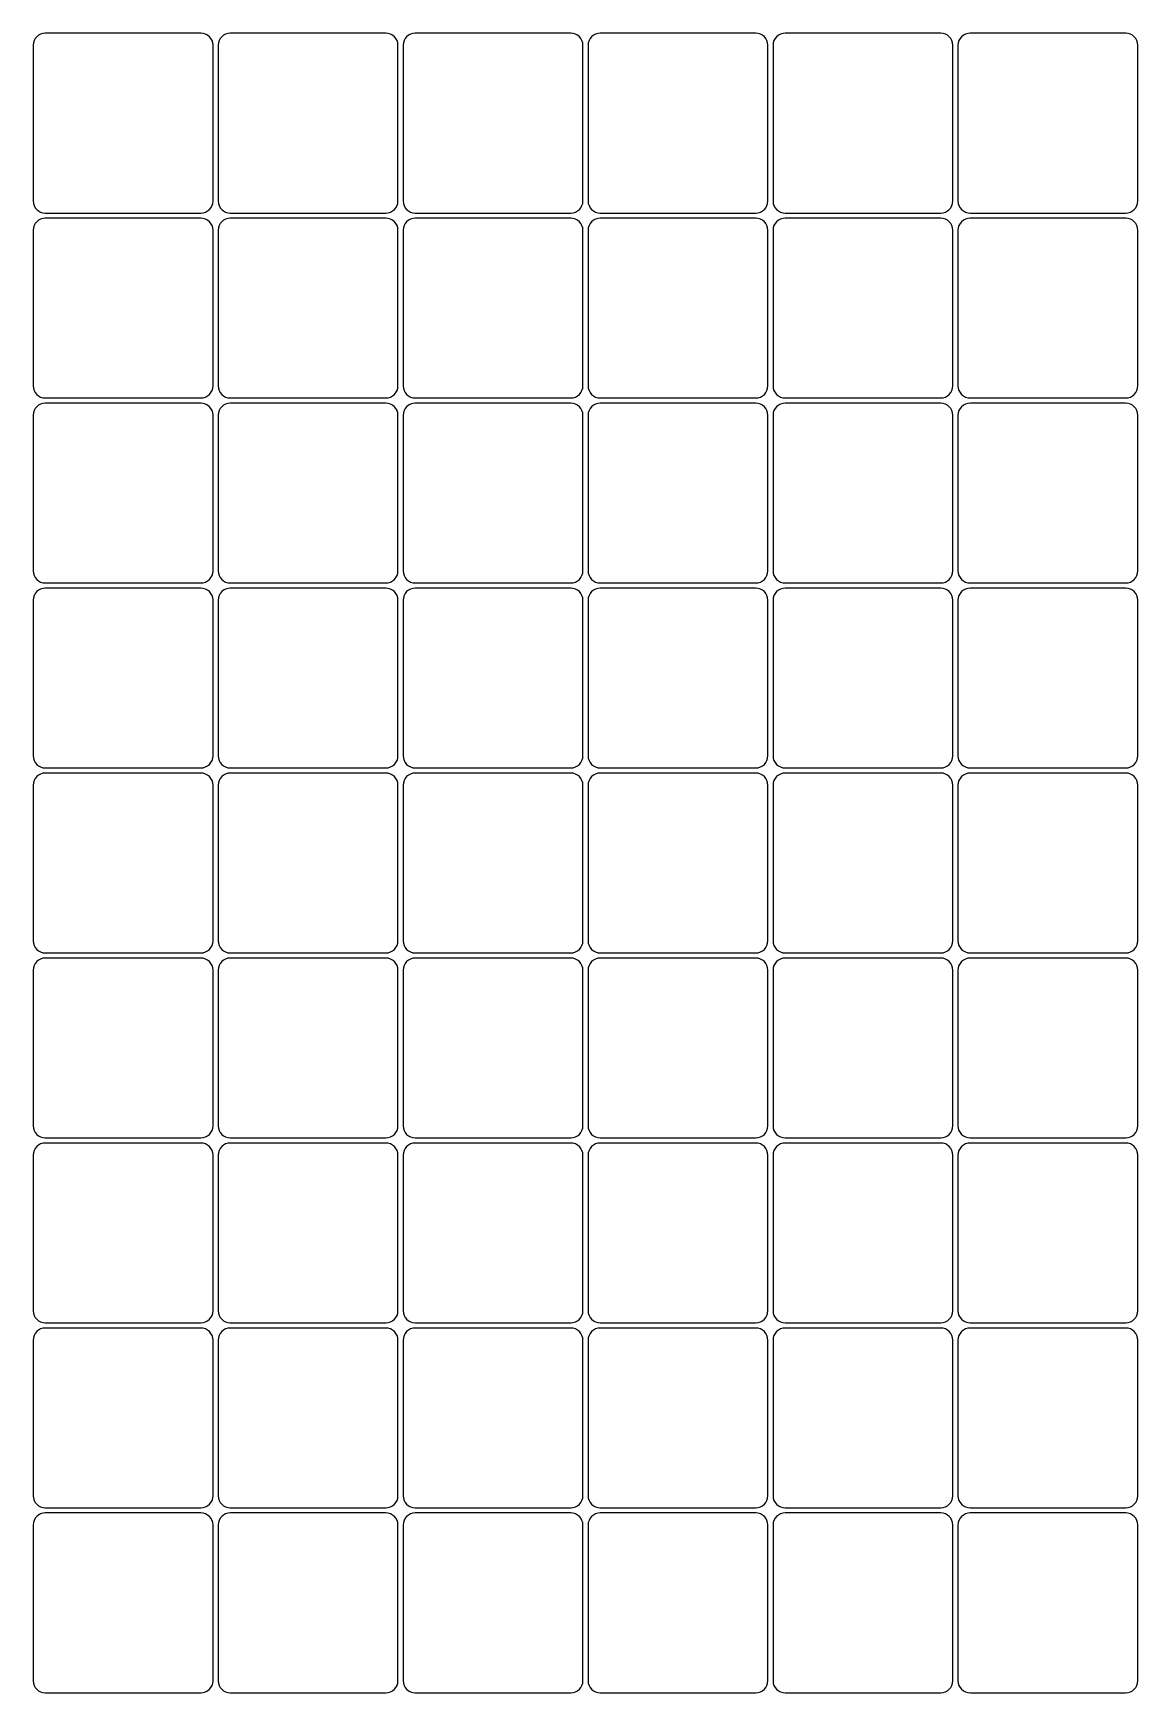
# Model space of a CAD drawing. Header units: inches. Extents: x 0.9 to 11.7, y -17.4 to -1.2.
import ezdxf

# ---------------------------------------------------------------- set-up
doc = ezdxf.new("R2010")
doc.units = ezdxf.units.IN

msp = doc.modelspace()

# ---------------------------------------------------------------- linework, layer by layer
for p, q in [((2.532, -1.2), (1.018, -1.2)), ((4.332, -1.2), (2.818, -1.2)), ((6.132, -1.2), (4.618, -1.2)), ((7.932, -1.2), (6.418, -1.2)), ((9.732, -1.2), (8.218, -1.2)), ((11.532, -1.2), (10.018, -1.2)), ((0.9, -1.318), (0.9, -2.832)), ((2.65, -2.832), (2.65, -1.318)), ((2.7, -1.318), (2.7, -2.832)), ((4.45, -2.832), (4.45, -1.318)), ((4.5, -1.318), (4.5, -2.832)), ((6.25, -2.832), (6.25, -1.318)), ((6.3, -1.318), (6.3, -2.832)), ((8.05, -2.832), (8.05, -1.318)), ((8.1, -1.318), (8.1, -2.832)), ((9.85, -2.832), (9.85, -1.318)), ((9.9, -1.318), (9.9, -2.832)), ((11.65, -2.832), (11.65, -1.318)), ((1.018, -2.95), (2.532, -2.95)), ((2.532, -3), (1.018, -3)), ((2.818, -2.95), (4.332, -2.95)), ((4.332, -3), (2.818, -3)), ((4.618, -2.95), (6.132, -2.95)), ((6.132, -3), (4.618, -3)), ((6.418, -2.95), (7.932, -2.95)), ((7.932, -3), (6.418, -3)), ((8.218, -2.95), (9.732, -2.95)), ((9.732, -3), (8.218, -3)), ((10.018, -2.95), (11.532, -2.95)), ((11.532, -3), (10.018, -3)), ((0.9, -3.118), (0.9, -4.632)), ((2.65, -4.632), (2.65, -3.118)), ((2.7, -3.118), (2.7, -4.632)), ((4.45, -4.632), (4.45, -3.118)), ((4.5, -3.118), (4.5, -4.632)), ((6.25, -4.632), (6.25, -3.118)), ((6.3, -3.118), (6.3, -4.632)), ((8.05, -4.632), (8.05, -3.118)), ((8.1, -3.118), (8.1, -4.632)), ((9.85, -4.632), (9.85, -3.118)), ((9.9, -3.118), (9.9, -4.632)), ((11.65, -4.632), (11.65, -3.118)), ((1.018, -4.75), (2.532, -4.75)), ((2.532, -4.8), (1.018, -4.8)), ((2.818, -4.75), (4.332, -4.75)), ((4.332, -4.8), (2.818, -4.8)), ((4.618, -4.75), (6.132, -4.75)), ((6.132, -4.8), (4.618, -4.8)), ((6.418, -4.75), (7.932, -4.75)), ((7.932, -4.8), (6.418, -4.8)), ((8.218, -4.75), (9.732, -4.75)), ((9.732, -4.8), (8.218, -4.8)), ((10.018, -4.75), (11.532, -4.75)), ((11.532, -4.8), (10.018, -4.8)), ((0.9, -4.918), (0.9, -6.432)), ((2.65, -6.432), (2.65, -4.918)), ((2.7, -4.918), (2.7, -6.432)), ((4.45, -6.432), (4.45, -4.918)), ((4.5, -4.918), (4.5, -6.432)), ((6.25, -6.432), (6.25, -4.918)), ((6.3, -4.918), (6.3, -6.432)), ((8.05, -6.432), (8.05, -4.918)), ((8.1, -4.918), (8.1, -6.432)), ((9.85, -6.432), (9.85, -4.918)), ((9.9, -4.918), (9.9, -6.432)), ((11.65, -6.432), (11.65, -4.918)), ((1.018, -6.55), (2.532, -6.55)), ((2.532, -6.6), (1.018, -6.6)), ((2.818, -6.55), (4.332, -6.55)), ((4.332, -6.6), (2.818, -6.6)), ((4.618, -6.55), (6.132, -6.55)), ((6.132, -6.6), (4.618, -6.6)), ((6.418, -6.55), (7.932, -6.55)), ((7.932, -6.6), (6.418, -6.6)), ((8.218, -6.55), (9.732, -6.55)), ((9.732, -6.6), (8.218, -6.6)), ((10.018, -6.55), (11.532, -6.55)), ((11.532, -6.6), (10.018, -6.6)), ((0.9, -6.718), (0.9, -8.232)), ((2.65, -8.232), (2.65, -6.718)), ((2.7, -6.718), (2.7, -8.232)), ((4.45, -8.232), (4.45, -6.718)), ((4.5, -6.718), (4.5, -8.232)), ((6.25, -8.232), (6.25, -6.718)), ((6.3, -6.718), (6.3, -8.232)), ((8.05, -8.232), (8.05, -6.718)), ((8.1, -6.718), (8.1, -8.232)), ((9.85, -8.232), (9.85, -6.718)), ((9.9, -6.718), (9.9, -8.232)), ((11.65, -8.232), (11.65, -6.718)), ((1.018, -8.35), (2.532, -8.35)), ((2.818, -8.35), (4.332, -8.35)), ((4.618, -8.35), (6.132, -8.35)), ((6.418, -8.35), (7.932, -8.35)), ((8.218, -8.35), (9.732, -8.35)), ((10.018, -8.35), (11.532, -8.35)), ((0.9, -8.518), (0.9, -10.032)), ((2.532, -8.4), (1.018, -8.4)), ((2.65, -10.032), (2.65, -8.518)), ((2.7, -8.518), (2.7, -10.032)), ((4.332, -8.4), (2.818, -8.4)), ((4.45, -10.032), (4.45, -8.518)), ((4.5, -8.518), (4.5, -10.032)), ((6.132, -8.4), (4.618, -8.4)), ((6.25, -10.032), (6.25, -8.518)), ((6.3, -8.518), (6.3, -10.032)), ((7.932, -8.4), (6.418, -8.4)), ((8.05, -10.032), (8.05, -8.518)), ((8.1, -8.518), (8.1, -10.032)), ((9.732, -8.4), (8.218, -8.4)), ((9.85, -10.032), (9.85, -8.518)), ((9.9, -8.518), (9.9, -10.032)), ((11.532, -8.4), (10.018, -8.4)), ((11.65, -10.032), (11.65, -8.518)), ((1.018, -10.15), (2.532, -10.15)), ((2.818, -10.15), (4.332, -10.15)), ((4.618, -10.15), (6.132, -10.15)), ((6.418, -10.15), (7.932, -10.15)), ((8.218, -10.15), (9.732, -10.15)), ((10.018, -10.15), (11.532, -10.15)), ((0.9, -10.318), (0.9, -11.832)), ((2.532, -10.2), (1.018, -10.2)), ((2.65, -11.832), (2.65, -10.318)), ((2.7, -10.318), (2.7, -11.832)), ((4.332, -10.2), (2.818, -10.2)), ((4.45, -11.832), (4.45, -10.318)), ((4.5, -10.318), (4.5, -11.832)), ((6.132, -10.2), (4.618, -10.2)), ((6.25, -11.832), (6.25, -10.318)), ((6.3, -10.318), (6.3, -11.832)), ((7.932, -10.2), (6.418, -10.2)), ((8.05, -11.832), (8.05, -10.318)), ((8.1, -10.318), (8.1, -11.832)), ((9.732, -10.2), (8.218, -10.2)), ((9.85, -11.832), (9.85, -10.318)), ((9.9, -10.318), (9.9, -11.832)), ((11.532, -10.2), (10.018, -10.2)), ((11.65, -11.832), (11.65, -10.318)), ((1.018, -11.95), (2.532, -11.95)), ((2.818, -11.95), (4.332, -11.95)), ((4.618, -11.95), (6.132, -11.95)), ((6.418, -11.95), (7.932, -11.95)), ((8.218, -11.95), (9.732, -11.95)), ((10.018, -11.95), (11.532, -11.95)), ((2.532, -12), (1.018, -12)), ((4.332, -12), (2.818, -12)), ((6.132, -12), (4.618, -12)), ((7.932, -12), (6.418, -12)), ((9.732, -12), (8.218, -12)), ((11.532, -12), (10.018, -12)), ((0.9, -12.118), (0.9, -13.632)), ((2.65, -13.632), (2.65, -12.118)), ((2.7, -12.118), (2.7, -13.632)), ((4.45, -13.632), (4.45, -12.118)), ((4.5, -12.118), (4.5, -13.632)), ((6.25, -13.632), (6.25, -12.118)), ((6.3, -12.118), (6.3, -13.632)), ((8.05, -13.632), (8.05, -12.118)), ((8.1, -12.118), (8.1, -13.632)), ((9.85, -13.632), (9.85, -12.118)), ((9.9, -12.118), (9.9, -13.632)), ((11.65, -13.632), (11.65, -12.118)), ((1.018, -13.75), (2.532, -13.75)), ((2.532, -13.8), (1.018, -13.8)), ((2.818, -13.75), (4.332, -13.75)), ((4.332, -13.8), (2.818, -13.8)), ((4.618, -13.75), (6.132, -13.75)), ((6.132, -13.8), (4.618, -13.8)), ((6.418, -13.75), (7.932, -13.75)), ((7.932, -13.8), (6.418, -13.8)), ((8.218, -13.75), (9.732, -13.75)), ((9.732, -13.8), (8.218, -13.8)), ((10.018, -13.75), (11.532, -13.75)), ((11.532, -13.8), (10.018, -13.8)), ((0.9, -13.918), (0.9, -15.432)), ((2.65, -15.432), (2.65, -13.918)), ((2.7, -13.918), (2.7, -15.432)), ((4.45, -15.432), (4.45, -13.918)), ((4.5, -13.918), (4.5, -15.432)), ((6.25, -15.432), (6.25, -13.918)), ((6.3, -13.918), (6.3, -15.432)), ((8.05, -15.432), (8.05, -13.918)), ((8.1, -13.918), (8.1, -15.432)), ((9.85, -15.432), (9.85, -13.918)), ((9.9, -13.918), (9.9, -15.432)), ((11.65, -15.432), (11.65, -13.918)), ((1.018, -15.55), (2.532, -15.55)), ((2.532, -15.6), (1.018, -15.6)), ((2.818, -15.55), (4.332, -15.55)), ((4.332, -15.6), (2.818, -15.6)), ((4.618, -15.55), (6.132, -15.55)), ((6.132, -15.6), (4.618, -15.6)), ((6.418, -15.55), (7.932, -15.55)), ((7.932, -15.6), (6.418, -15.6)), ((8.218, -15.55), (9.732, -15.55)), ((9.732, -15.6), (8.218, -15.6)), ((10.018, -15.55), (11.532, -15.55)), ((11.532, -15.6), (10.018, -15.6)), ((0.9, -15.718), (0.9, -17.232)), ((2.65, -17.232), (2.65, -15.718)), ((2.7, -15.718), (2.7, -17.232)), ((4.45, -17.232), (4.45, -15.718)), ((4.5, -15.718), (4.5, -17.232)), ((6.25, -17.232), (6.25, -15.718)), ((6.3, -15.718), (6.3, -17.232)), ((8.05, -17.232), (8.05, -15.718)), ((8.1, -15.718), (8.1, -17.232)), ((9.85, -17.232), (9.85, -15.718)), ((9.9, -15.718), (9.9, -17.232)), ((11.65, -17.232), (11.65, -15.718)), ((1.018, -17.35), (2.532, -17.35)), ((2.818, -17.35), (4.332, -17.35)), ((4.618, -17.35), (6.132, -17.35)), ((6.418, -17.35), (7.932, -17.35)), ((8.218, -17.35), (9.732, -17.35)), ((10.018, -17.35), (11.532, -17.35))]:
    msp.add_line(p, q)
for centre, start, end in [((1.018, -1.318), 90, 180), ((2.532, -1.318), 0, 90), ((2.818, -1.318), 90, 180), ((4.332, -1.318), 0, 90), ((4.618, -1.318), 90, 180), ((6.132, -1.318), 0, 90), ((6.418, -1.318), 90, 180), ((7.932, -1.318), 0, 90), ((8.218, -1.318), 90, 180), ((9.732, -1.318), 0, 90), ((10.018, -1.318), 90, 180), ((11.532, -1.318), 0, 90), ((1.018, -2.832), 180, 270), ((2.532, -2.832), 270, 360), ((2.818, -2.832), 180, 270), ((4.332, -2.832), 270, 360), ((4.618, -2.832), 180, 270), ((6.132, -2.832), 270, 360), ((6.418, -2.832), 180, 270), ((7.932, -2.832), 270, 360), ((8.218, -2.832), 180, 270), ((9.732, -2.832), 270, 360), ((10.018, -2.832), 180, 270), ((11.532, -2.832), 270, 360), ((1.018, -3.118), 90, 180), ((2.532, -3.118), 0, 90), ((2.818, -3.118), 90, 180), ((4.332, -3.118), 0, 90), ((4.618, -3.118), 90, 180), ((6.132, -3.118), 0, 90), ((6.418, -3.118), 90, 180), ((7.932, -3.118), 0, 90), ((8.218, -3.118), 90, 180), ((9.732, -3.118), 0, 90), ((10.018, -3.118), 90, 180), ((11.532, -3.118), 0, 90), ((1.018, -4.632), 180, 270), ((2.532, -4.632), 270, 360), ((2.818, -4.632), 180, 270), ((4.332, -4.632), 270, 360), ((4.618, -4.632), 180, 270), ((6.132, -4.632), 270, 360), ((6.418, -4.632), 180, 270), ((7.932, -4.632), 270, 360), ((8.218, -4.632), 180, 270), ((9.732, -4.632), 270, 360), ((10.018, -4.632), 180, 270), ((11.532, -4.632), 270, 360), ((1.018, -4.918), 90, 180), ((2.532, -4.918), 0, 90), ((2.818, -4.918), 90, 180), ((4.332, -4.918), 0, 90), ((4.618, -4.918), 90, 180), ((6.132, -4.918), 0, 90), ((6.418, -4.918), 90, 180), ((7.932, -4.918), 0, 90), ((8.218, -4.918), 90, 180), ((9.732, -4.918), 0, 90), ((10.018, -4.918), 90, 180), ((11.532, -4.918), 0, 90), ((1.018, -6.432), 180, 270), ((2.532, -6.432), 270, 360), ((2.818, -6.432), 180, 270), ((4.332, -6.432), 270, 360), ((4.618, -6.432), 180, 270), ((6.132, -6.432), 270, 360), ((6.418, -6.432), 180, 270), ((7.932, -6.432), 270, 360), ((8.218, -6.432), 180, 270), ((9.732, -6.432), 270, 360), ((10.018, -6.432), 180, 270), ((11.532, -6.432), 270, 360), ((1.018, -6.718), 90, 180), ((2.532, -6.718), 0, 90), ((2.818, -6.718), 90, 180), ((4.332, -6.718), 0, 90), ((4.618, -6.718), 90, 180), ((6.132, -6.718), 0, 90), ((6.418, -6.718), 90, 180), ((7.932, -6.718), 0, 90), ((8.218, -6.718), 90, 180), ((9.732, -6.718), 0, 90), ((10.018, -6.718), 90, 180), ((11.532, -6.718), 0, 90), ((1.018, -8.232), 180, 270), ((2.532, -8.232), 270, 360), ((2.818, -8.232), 180, 270), ((4.332, -8.232), 270, 360), ((4.618, -8.232), 180, 270), ((6.132, -8.232), 270, 360), ((6.418, -8.232), 180, 270), ((7.932, -8.232), 270, 360), ((8.218, -8.232), 180, 270), ((9.732, -8.232), 270, 360), ((10.018, -8.232), 180, 270), ((11.532, -8.232), 270, 360), ((1.018, -8.518), 90, 180), ((2.532, -8.518), 0, 90), ((2.818, -8.518), 90, 180), ((4.332, -8.518), 0, 90), ((4.618, -8.518), 90, 180), ((6.132, -8.518), 0, 90), ((6.418, -8.518), 90, 180), ((7.932, -8.518), 0, 90), ((8.218, -8.518), 90, 180), ((9.732, -8.518), 0, 90), ((10.018, -8.518), 90, 180), ((11.532, -8.518), 0, 90), ((1.018, -10.032), 180, 270), ((2.532, -10.032), 270, 360), ((2.818, -10.032), 180, 270), ((4.332, -10.032), 270, 360), ((4.618, -10.032), 180, 270), ((6.132, -10.032), 270, 360), ((6.418, -10.032), 180, 270), ((7.932, -10.032), 270, 360), ((8.218, -10.032), 180, 270), ((9.732, -10.032), 270, 360), ((10.018, -10.032), 180, 270), ((11.532, -10.032), 270, 360), ((1.018, -10.318), 90, 180), ((2.532, -10.318), 0, 90), ((2.818, -10.318), 90, 180), ((4.332, -10.318), 0, 90), ((4.618, -10.318), 90, 180), ((6.132, -10.318), 0, 90), ((6.418, -10.318), 90, 180), ((7.932, -10.318), 0, 90), ((8.218, -10.318), 90, 180), ((9.732, -10.318), 0, 90), ((10.018, -10.318), 90, 180), ((11.532, -10.318), 0, 90), ((1.018, -11.832), 180, 270), ((2.532, -11.832), 270, 360), ((2.818, -11.832), 180, 270), ((4.332, -11.832), 270, 360), ((4.618, -11.832), 180, 270), ((6.132, -11.832), 270, 360), ((6.418, -11.832), 180, 270), ((7.932, -11.832), 270, 360), ((8.218, -11.832), 180, 270), ((9.732, -11.832), 270, 360), ((10.018, -11.832), 180, 270), ((11.532, -11.832), 270, 360), ((1.018, -12.118), 90, 180), ((2.532, -12.118), 0, 90), ((2.818, -12.118), 90, 180), ((4.332, -12.118), 0, 90), ((4.618, -12.118), 90, 180), ((6.132, -12.118), 0, 90), ((6.418, -12.118), 90, 180), ((7.932, -12.118), 0, 90), ((8.218, -12.118), 90, 180), ((9.732, -12.118), 0, 90), ((10.018, -12.118), 90, 180), ((11.532, -12.118), 0, 90), ((1.018, -13.632), 180, 270), ((2.532, -13.632), 270, 360), ((2.818, -13.632), 180, 270), ((4.332, -13.632), 270, 360), ((4.618, -13.632), 180, 270), ((6.132, -13.632), 270, 360), ((6.418, -13.632), 180, 270), ((7.932, -13.632), 270, 360), ((8.218, -13.632), 180, 270), ((9.732, -13.632), 270, 360), ((10.018, -13.632), 180, 270), ((11.532, -13.632), 270, 360), ((1.018, -13.918), 90, 180), ((2.532, -13.918), 0, 90), ((2.818, -13.918), 90, 180), ((4.332, -13.918), 0, 90), ((4.618, -13.918), 90, 180), ((6.132, -13.918), 0, 90), ((6.418, -13.918), 90, 180), ((7.932, -13.918), 0, 90), ((8.218, -13.918), 90, 180), ((9.732, -13.918), 0, 90), ((10.018, -13.918), 90, 180), ((11.532, -13.918), 0, 90), ((1.018, -15.432), 180, 270), ((2.532, -15.432), 270, 360), ((2.818, -15.432), 180, 270), ((4.332, -15.432), 270, 360), ((4.618, -15.432), 180, 270), ((6.132, -15.432), 270, 360), ((6.418, -15.432), 180, 270), ((7.932, -15.432), 270, 360), ((8.218, -15.432), 180, 270), ((9.732, -15.432), 270, 360), ((10.018, -15.432), 180, 270), ((11.532, -15.432), 270, 360), ((1.018, -15.718), 90, 180), ((2.532, -15.718), 0, 90), ((2.818, -15.718), 90, 180), ((4.332, -15.718), 0, 90), ((4.618, -15.718), 90, 180), ((6.132, -15.718), 0, 90), ((6.418, -15.718), 90, 180), ((7.932, -15.718), 0, 90), ((8.218, -15.718), 90, 180), ((9.732, -15.718), 0, 90), ((10.018, -15.718), 90, 180), ((11.532, -15.718), 0, 90), ((1.018, -17.232), 180, 270), ((2.532, -17.232), 270, 360), ((2.818, -17.232), 180, 270), ((4.332, -17.232), 270, 360), ((4.618, -17.232), 180, 270), ((6.132, -17.232), 270, 360), ((6.418, -17.232), 180, 270), ((7.932, -17.232), 270, 360), ((8.218, -17.232), 180, 270), ((9.732, -17.232), 270, 360), ((10.018, -17.232), 180, 270), ((11.532, -17.232), 270, 360)]:
    msp.add_arc(centre, 0.118, start, end)

doc.saveas('drawing.dxf')
